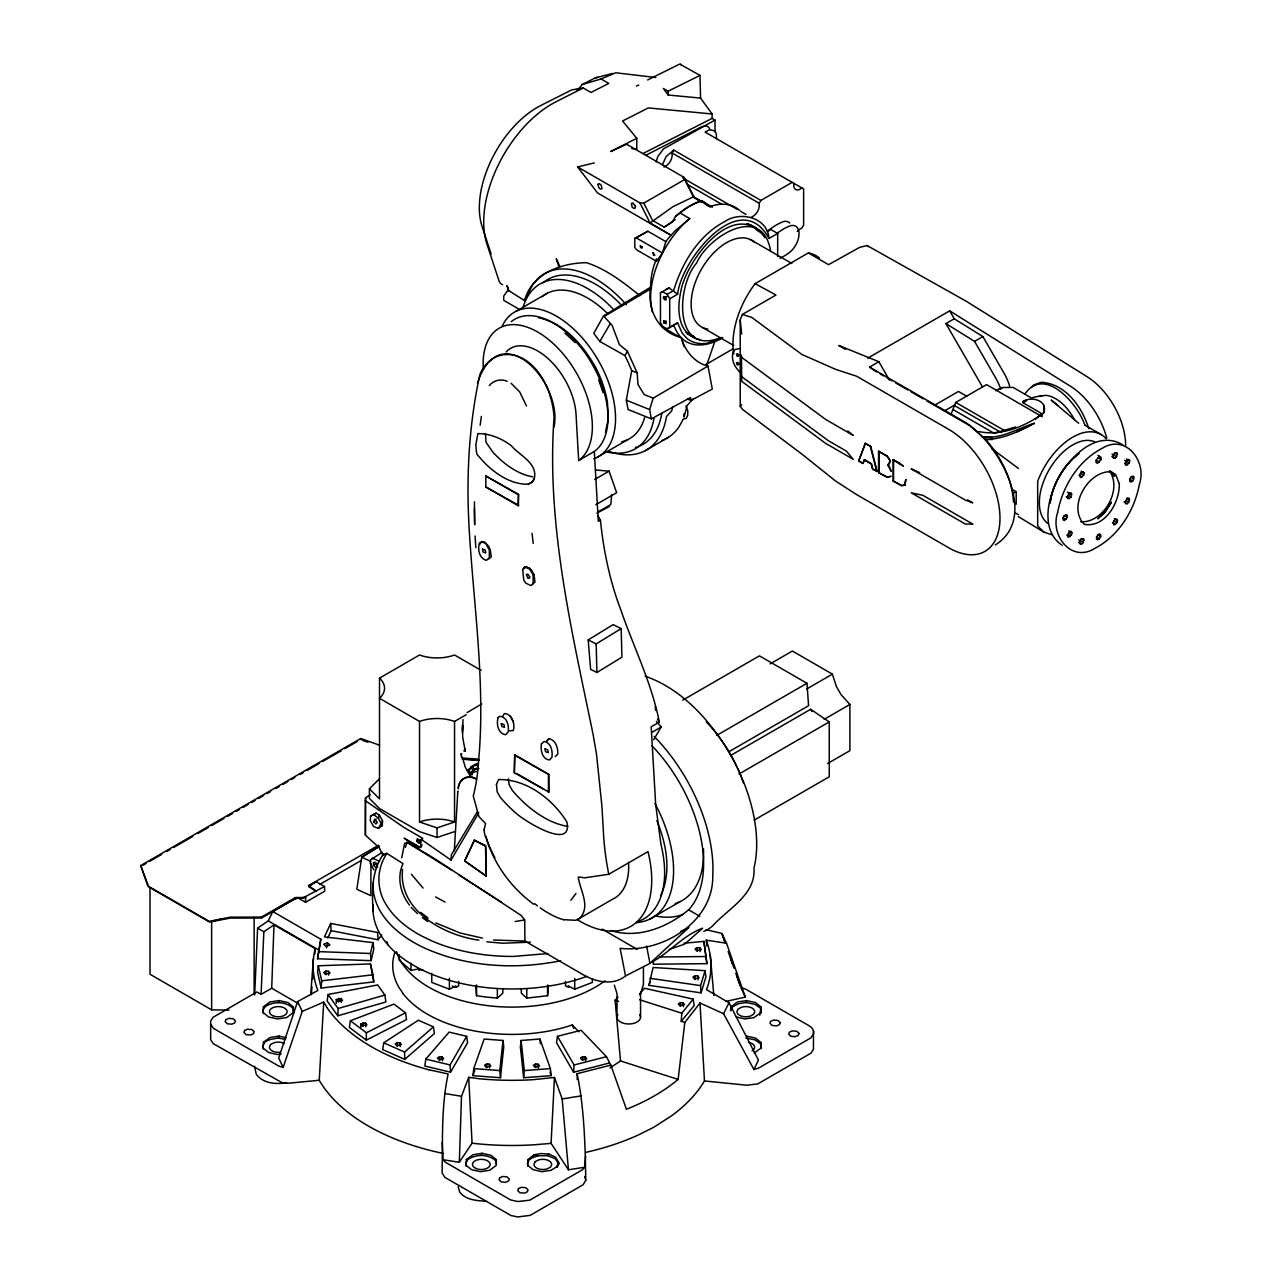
<?xml version="1.0" encoding="UTF-8"?>
<svg xmlns="http://www.w3.org/2000/svg" width="1281" height="1281" viewBox="0 0 1281 1281"><rect width="100%" height="100%" fill="white"/><g stroke="black" fill="none" stroke-linecap="round" stroke-linejoin="round"><path stroke-width="1.5" d="M254.134 994.68L254.134 917.5M373.011 911.175C371.938 891.4 371.522 870.183 383.884 853.482M422.618 969.573L418.791 970.165L418.727 968.9L410.977 970.422L410.977 963.344M475.763 985.473L476.548 995.705L486.876 997.146L497.364 998.107L502.809 993.175L502.809 988.628M662.181 326.959L679.699 337.095C657.457 331.058 647.161 308.785 650.652 287.152L603.479 315.927L593.776 333.364L599.844 341.483L624.968 355.606L628.427 362.811L631.725 370.657L626.313 400.2L628.058 409.488L651.356 418.871L690.475 397.542L691.019 400.457L712.3 389.024L708.009 366.078C694.43 362.763 685.031 350.786 681.316 337.768L684.054 346.671M1042.574 415.156A17.678 10.216 0 0 0 1038.747 411.841L1023.087 402.794L1023.087 401.561C1031.269 395.845 1048.098 400.425 1043.823 412.69C1026.337 426.077 1000.957 436.581 978.908 431.521M379.496 745.158L360.714 738.529L140.718 865.556L148.74 886.916L209.556 922.032L230.324 918.093L261.548 918.029L261.548 917.068L295.254 897.629L305.679 897.453L305.519 902.288L297.176 897.469L272.805 911.544L268.273 920.895L257.609 928.149L254.663 994.793M616.978 1017.178L617.01 993.656L614.32 985.169M370.273 794.54L365.565 797.935L365.405 835.148L379.08 847.558L382.971 855.436L386.798 853.338L403.035 863.634C396.63 877.165 400.457 893.53 409.424 904.994M428.783 1069.731L448.158 1073.974C441.144 1106.352 442.794 1139.85 442.089 1172.804L444.747 1177.303L511.023 1215.557L517.812 1216.95L530.206 1215.349L583.111 1184.765L585.769 1180.265C585.209 1144.67 584.248 1108.673 577.155 1073.686L610.829 1065.119L626.441 1109.266A201.661 116.427 0 0 0 678.145 1079.419L684.823 1022.414L700.002 1003.023L723.573 1013.719L753.917 1069.523L758.448 1068.162L810.729 1037.962L813.467 1033.831A16.509 9.527 0 0 0 808.839 1025.601L745.51 989.06L740.914 987.539L745.318 997.098L725.991 1001.406M370.978 863.346L370.785 895.643L356.823 889.286L361.722 857.245L379.192 846.437M548.364 985.521L547.563 995.705L526.747 998.107L526.811 989.012M366.318 1040.14L366.382 1032.806L350.386 1020.765L349.377 1027.394L366.318 1040.14L406.557 1019.58L405.533 1012.807L393.972 1004.112L350.386 1020.765M421.097 846.068L418.647 848.102L404.075 838.126L420.568 847.478L421.161 839.359L422.858 838.382L404.075 827.542L365.389 800.689L365.565 797.935M474.386 508.685L474.659 524.762L474.45 501.848M508.413 778.816L509.117 784.805L512.432 790.569A97.308 56.172 60 0 0 527.772 806.021C539.317 815.757 552.8 824.003 567.915 826.421M463.962 751.002L465.051 748.761L465.259 751.29L462.665 737.071L462.569 724.838L462.409 730.57M534.385 478.357C537.604 462.745 519.59 455.7 511.231 445.628C501.624 438.438 489.886 433.474 477.861 433.619L475.859 444.491L476.34 451.312L476.98 454.371L483.369 461.592A75.259 44.323 61.1 0 0 521.911 483.85C526.795 485.003 532.832 483.786 534.385 478.357L531.999 482.264L528.461 484.074M663.542 298.249L663.574 296.551L665.496 297.112L666.232 299.738L664.807 299.898L663.542 298.249L666.953 296.471M457.525 791.978L457.845 791.13L454.307 850.872M585.641 1156.006L584.712 1167.263L568.444 1169.761L562.167 1098.954L554.465 1077.465L533.424 1079.659A198.971 114.874 0 0 1 478.886 1078.714L468.702 1077.321L461.496 1096.28L459.319 1162.251L443.13 1159.769L442.233 1142.508M484.138 829.656L485.579 823.523L478.95 816.638L473.265 796.013A243.15 140.382 60 0 0 478.502 762.179C485.691 685.159 473.922 608.123 469.326 531.327C466.06 479.046 468.638 425.852 479.863 374.676C483.529 365.117 491.696 357.079 501.912 354.997C527.083 350.882 544.809 376.134 550.59 397.606A56.028 33.29 72.9 0 1 554.065 417.51C546.25 524.794 571.71 630.268 593.103 734.541L596.482 753.997L601.91 806.021L603.543 834.363A243.15 140.382 60 0 0 608.779 874.266L584.937 877.789L578.243 877.021C579.877 890.007 590.445 905.139 580.677 917.356A70.135 27.413 47.5 0 1 575.297 920.27L563.544 919.678M485.499 433.49L485.995 442.185L492.689 451.953A75.291 43.474 60 0 0 532.96 476.836M286.159 1037.69L279.098 1036.121L270.035 1037.514L263.39 1042.318L263.181 1048.194L268.674 1052.534L277.481 1054.519L281.131 1053.959M466.396 1159.513L466.172 1165.39L471.664 1169.729L480.471 1171.683L489.614 1170.306L496.179 1165.454L496.404 1159.641L490.911 1155.286L482.104 1153.316L473.041 1154.709L466.396 1159.513L467.757 1159.609C476.132 1153.893 488.381 1153.845 495.955 1160.954L496.484 1164.125M263.406 1006.802L263.181 1012.63L268.674 1016.986L277.481 1018.955L286.624 1017.578L293.189 1012.711L293.413 1006.914L287.921 1002.543L279.098 1000.589L269.955 1001.95L263.406 1006.802L264.783 1006.93C273.109 1001.118 285.407 1001.118 292.949 1008.211L293.749 1012.967M554.016 426.957C563.224 382.379 499.894 314.389 477.445 383.195M527.948 1159.529L527.724 1165.374L533.216 1169.729L542.023 1171.699L551.086 1170.29L556.53 1166.831L558.708 1162.459L555.65 1157.223L548.86 1154.037L540.63 1153.573L534.497 1154.693L527.948 1159.529L537.684 1155.83L547.804 1155.67L555.346 1158.857L558.756 1163.917L557.155 1167.471M730.794 1010.693L730.939 1006.802L737.504 1001.95L746.647 1000.605L755.454 1002.543L760.946 1006.898L759.809 1015.241M746.647 1036.121L755.454 1038.074L760.946 1042.446L760.722 1048.258L754.173 1053.11M777.679 256.536L777.679 233.462L769 238.458C767.575 217.61 740.786 210.821 725.062 221.373C698.529 235.368 682.068 262.781 673.566 290.755L667.097 294.278L662.533 291.636L660.452 292.805L660.452 322.684L662.533 326.271L667.097 328.897L677.617 322.86L682.084 332.932L687.16 338.632A68.854 39.743 -59.9 0 0 706.904 343.324L720.354 338.889M443.466 1153.476A203.375 117.42 0 0 1 319.225 1080.267L287.761 1083.294L281.724 1082.509L213.078 1043.535L210.66 1039.612L210.66 1021.229L213.078 1017.306L256.921 991.942L261.084 994.36L263.854 931.767L273.99 924.866L315.238 948.629A198.971 114.874 0 0 0 317.864 990.453L297.576 1001.582L278.698 1057.994L283.133 1067.377L278.794 1066.08L213.399 1028.339L210.66 1024.208M261.084 994.36L271.7 988.227L273.99 924.866M337.8 1015.817L338.12 1008.515L328.064 994.504L377.639 984.929L384.908 995.049L385.869 1001.966L337.8 1015.817L327.151 1000.973L328.064 994.504M421.161 839.359L451.056 860.079L451.28 854.923L477.461 811.578M568.444 1169.761L551.086 1143.373L554.465 1077.465M471.6 773.756L471.872 774.749L469.166 771.306L470.239 768.76L467.405 770.57L469.759 773.42L472.673 771.738A30.648 17.694 60 0 1 476.612 768.104M319.241 1080.267L323.709 1002.094L302.236 1011.398L283.133 1067.377M382.25 825.733L382.555 820.897L379.384 815.116L376.166 813.131L370.657 815.997L370.209 820.448L373.588 826.565L378.455 828.327L382.25 825.733L378.375 818.271L373.652 814.508L370.657 815.997M608.907 1063.118L573.616 1072.229L574.08 1064.975L557.459 1036.313L581.126 1030.26L606.489 1056.697L610.829 1065.119M904.834 485.131L905.811 479.526L904.834 485.131L901.536 485.739L893.145 480.999L893.145 459.767L903.361 466.012L893.145 459.767L900.543 463.69M684.823 1022.414L681.236 1021.357L681.78 1013.223L693.229 999.116L644.375 988.275L639.587 994.168M310.755 994.12L313.445 958.62M321.163 988.051L321.723 980.83L318.296 965.778L370.465 963.936L372.947 974.809L373.796 981.87L321.163 988.051L317.528 972.135L318.296 965.778M452.289 986.05L455.812 987.379L455.924 985.922L449.407 989.22L431.761 982.415L431.761 973.48M314.79 954.249L315.238 948.629M611.629 494.706L610.845 504.506L597.955 511.952M311.315 994.793L311.988 987.043M312.66 979.276L313.172 973.464M523.641 1077.753L524.313 1070.58L521.127 1040.46L539.942 1039.019L550.366 1068.594L551.23 1075.656L523.641 1077.753L520.358 1046.801L521.127 1040.46M653.55 960.622L653.198 964.209L706.92 963.664L703.893 941.407L684.022 943.216M951.046 414.147L955.738 402.426L986.578 384.62L1042.254 416.757M500.487 1077.753L499.798 1070.58L503.001 1040.46L484.17 1039.019L473.746 1068.594L472.897 1075.656L500.487 1077.753L503.753 1046.801L503.001 1040.46M1050.164 503.257C1052.502 483.978 1063.23 465.868 1078.49 453.938M330.706 923.425L331.155 930.695L378.103 939.758L377.639 932.488L330.706 923.425L324.445 936.907L372.947 942.608L373.796 949.013L371.154 960.654L317.528 958.764L320.826 939.261L272.805 911.544M402.586 869.431C397.879 910.391 443.658 935.274 478.918 940.174M648.955 985.345L653.118 967.507L705.11 970.662L705.895 977.019L701.075 992.839L648.955 985.345L649.963 982.031M488.942 558.9L491.247 556.835L490.271 549.709L488.557 546.266L485.323 542.648L482.12 541.799L479.494 542.776C477.461 549.069 479.03 558.308 486.3 560.357L489.358 557.763L489.374 550.173L485.323 542.648L481.864 541.543L479.879 544.265M401.722 857.838L404.556 843.571L407.038 842.322L451.617 870.071M462.137 757.135L462.281 759.057L463.434 759.329L479.318 760.338M480.167 425.228L481.368 416.389M425.788 1059.131L424.828 1066.048L450.528 1072.197L467.565 1042.782L466.652 1036.313L449.119 1032.118L425.788 1059.131L450.063 1064.927L450.528 1072.197M458.39 788.856C457.974 779.344 468.814 773.756 476.532 779.008M557.459 1036.313L556.546 1042.782L573.616 1072.229M603.479 315.927L612.142 325.358L619.428 344.653L627.402 351.218L637.153 372.835L637.986 384.508L644.247 394.644L653.198 398.135L708.009 366.078M383.724 1042.814L382.699 1049.587L404.764 1059.371L434.419 1033.511L433.41 1026.882L418.359 1020.22L383.724 1042.814L404.556 1052.053L404.764 1059.371M317.528 958.764L320.826 939.261M360.521 739.617L360.714 738.529M672.525 407.198L671.804 410.721L666.44 416.629A101.823 58.798 60 0 1 609.644 451.601M1071.476 534.834L1071.925 532.592L1071.044 531.343L1069.347 531.807L1067.361 535.922L1068.242 537.171L1071.476 534.834L1068.418 533.056M1083.678 475.187L1084.126 472.961L1083.246 471.696L1081.548 472.161L1080.027 474.05L1080.443 477.541L1083.678 475.187L1080.62 473.41M1117.016 522.616L1117.48 520.39L1116.6 519.141L1114.902 519.59L1113.365 521.495L1113.797 524.97L1117.016 522.616L1113.958 520.855M1129.234 462.969L1129.682 460.744L1128.801 459.495L1127.104 459.959L1125.118 464.074L1125.999 465.323L1129.234 462.969L1124.638 460.327M326.431 947.876L327.472 942.848L329.922 944.978L326.127 946.403L323.677 944.273L327.472 942.848M371.154 960.654L370.465 953.48L372.947 942.608M463.033 719.586L462.425 732.556M416.677 841.281L417.334 838.639L419.832 840.72L419.271 843.426L416.677 841.281L421.481 839.92M665.864 241.613L647.882 231.237L634.784 238.49L634.8 247.473L636.417 249.731L656.513 261.324L662.389 252.965L665.864 241.613L668.282 238.394L675.199 230.74L689.706 218.571L680.115 213.014L675.439 216.553L672.509 221.901L664.182 227.137L652.541 220.412L643.815 203.119L639.94 202.91L577.651 166.946L594.24 162.911M502.905 716.111L504.298 713.597C512.064 713.533 515.442 724.357 513.233 730.57L509.646 730.811M667.097 328.897L669.723 327.424L669.723 298.777L677.617 294.214C681.124 259.755 740.386 185.809 769 238.458M605.385 432.386L608.155 420.008L607.498 402.698A77.052 44.515 60 0 0 595.441 367.007C582.871 345.117 564.457 323.068 538.516 317.752M701.075 992.839L700.547 985.601L705.11 970.662M651.356 418.871L649.627 409.584L653.198 398.135M640.132 994.953L643.43 984.513L643.414 967.155M378.375 818.271L379.384 815.116M715.054 340.698L706.792 364.861M656.096 161.854L657.842 156.474L663.478 148.9L715.006 120.078L715.006 131.911M405.388 847.285L407.038 842.322L432.85 857.533L521.143 915.419L524.714 919.918L524.922 941.071L582.15 974.12A79.326 45.796 60 0 0 625.528 975.946L649.979 963.376L688.89 927.428A164.817 95.162 60 0 1 680.739 931.415M373.748 821.938L374.692 819.151L377.351 822.418L375.99 823.875L373.748 821.938L376.166 819.039M662.597 164.448L666.12 156.57L673.806 150.117L760.914 200.412L792.17 182.366M864.131 459.927L871.208 464.026L872.569 469.038L877.149 471.296L872.569 469.038L871.624 463.786L864.547 459.687L862.93 463.45L858.622 461.08L865.396 443.274L870.776 446.38L876.652 469.374M495.955 1160.954L496.404 1159.641M889.302 463.738L890.263 460.92L887.269 455.94L878.542 451.344L878.542 472.577L886.948 477.301L890.823 476.34L886.948 477.301M761.298 1012.967L760.946 1006.898M292.949 1008.211L293.413 1006.914M761.298 1048.498L760.946 1042.446M472.897 1075.656L474.787 1070.292M656.416 258.874L653.951 265.695A56.588 32.666 -60 0 0 650.684 287.889L650.652 287.152M858.622 461.08L865.396 443.274M278.345 1002.527L279.098 1000.589M481.336 1155.254L482.104 1153.316M1071.044 497.06L1071.476 493.089L1069.939 492.945L1067.361 496.724L1067.826 498.437L1069.347 498.565L1071.044 497.06L1067.986 495.299M1083.246 542.616L1083.678 538.644L1080.443 540.006L1079.563 542.279L1080.027 543.977L1081.548 544.121L1083.246 542.616L1078.666 539.958M1116.6 456.66L1117.016 452.689L1113.797 454.066L1112.917 456.34L1113.365 458.038L1114.902 458.166L1116.6 456.66L1112.02 454.018M1128.801 502.216L1129.234 498.245L1127.696 498.117L1125.118 501.88L1125.583 503.593L1127.104 503.721L1128.801 502.216L1125.743 500.455M742.372 314.437L751.675 317.352L801.89 354.469L835.756 369.408L856.685 376.246L948.709 429.375A72.505 41.857 60 0 1 999.981 518.181A72.505 41.857 60 0 1 948.709 547.772L856.685 494.642L835.756 481.16L801.89 454.098L742.372 409.296L740.21 406.269L740.21 319.962L742.372 314.437L775.966 295.03L755.101 283.661A68.934 39.807 -60 0 0 733.869 353.78M730.362 1010.421L732.332 1006.93L738.32 1003.776L745.894 1002.527L746.647 1000.605M263.39 1042.318L270.787 1039.323L278.345 1038.058L279.098 1036.121M660.628 895.659C671.933 871.945 666.376 843.939 656.833 820.593M864.547 459.687L862.93 463.45L859.039 460.84M327.808 937.916L331.155 930.695M518.789 309.041L503.721 300.346L503.721 296.103L507.949 290.098L524.553 300.619C531.647 273.477 561.19 262.973 586.49 262.685C606.65 269.25 623.591 282.589 639.94 295.655M474.643 840L464.683 860.896L486.364 876.204L485.723 845.716L474.29 840.208L464.683 860.896L486.364 876.204M745.318 997.098L726.535 943.232L706.263 940.158C712.124 955.962 712.78 973.832 706.488 989.621L729.001 1002.783L723.573 1013.719M478.774 812.778L451.056 860.079M753.917 1069.523L758.416 1060.092L729.001 1002.783M382.555 820.897L378.455 828.327M524.553 300.619L533.008 284.158L539.141 277.529A101.823 58.798 60 0 1 626.409 304.718M263.47 1044.768L264.767 1042.414M467.757 1159.609L465.82 1163.148L466.348 1166.318M624.968 355.606L627.402 351.218M682.997 419.704L678.978 426.925A101.823 58.798 60 0 1 661.765 440.568M264.783 1006.93L262.829 1010.421L263.358 1013.591M887.781 465.227L888.806 465.147L891.32 471.408L887.781 465.227L890.263 460.92L886.996 456.26L878.542 451.344M664.006 167.074L666.68 165.537A9.063 5.236 -60 0 0 672.125 156.09L672.125 152.999L673.806 150.117M751.114 217.37L753.804 215.832A9.063 5.236 -60 0 0 759.249 206.401L759.249 203.295L760.914 200.412M1063.054 517.796L1064.303 515.651L1066.064 514.626L1067.297 515.346L1067.297 517.38L1064.303 520.55L1063.054 519.83L1063.054 517.796L1066.064 519.542M1099.562 456.34L1096.024 460.087L1096.024 462.473L1097.481 463.322L1101.02 459.591L1101.02 457.189L1097.897 455.395M1097.641 534.898L1096.392 539.093L1097.641 539.797L1099.402 538.789L1100.651 536.627L1100.651 534.593L1099.402 533.873L1097.641 534.898L1100.651 536.627M1132.756 481.032L1133.989 476.836L1132.756 476.116L1130.995 477.14L1129.746 479.302L1129.746 481.336L1130.995 482.056L1132.756 481.032L1129.698 479.27M450.063 1064.927L466.652 1036.313M599.844 341.483L610.06 323.965M653.646 739.761L661.22 726.984L656.352 721.315M420.568 847.478L422.106 844.948M576.002 893.433L570.83 900.335M523.625 568.972L525.018 566.778L528.781 567.787L531.535 570.413L533.953 574.496L534.994 582.054L532.64 584.168M625.528 975.946L620.116 948.324C661.941 953.128 713.357 922.096 712.748 876.172A129.669 74.858 60 0 0 654.175 736.431M547.804 1155.67L548.86 1154.037M459.319 1162.251L472.065 1143.196L468.702 1077.321M1024.832 394.052C1044.832 365.341 1078.154 404.444 1084.991 425.388M378.103 939.758L381.706 934.954M467.405 770.57L472.337 766.166L474.258 769.481L469.759 773.42M524.201 567.403L522.664 569.405L523.753 580.149L525.738 583.127L530.91 585.545L532.688 584.136L533.184 581.734L533.12 574.753L528.781 567.787L524.201 567.403L527.372 567.467L531.535 570.413M681.236 1021.357L694.158 1005.601L693.229 999.116M485.483 845.988L474.29 840.208L485.483 845.988L486.14 876.3M584.712 1167.263L582.519 1169.729L529.806 1200.153L517.812 1201.546L510.655 1199.961L445.212 1162.155L443.13 1159.769M382.154 852.329L370.385 859.967L370.193 863.298L373.972 869.975M692.989 399.064L687.16 405.469L684.054 417.046L683.91 413.763M489.358 385.613C493.441 380.249 501.111 378.568 507.196 381.306M671.068 235.128L650.091 223.006L672.973 206.673L693.405 196.826L701.716 201.629M454.547 831.641L437.029 837.486L419.528 831.641L379.512 808.535L369.408 798.431L369.408 788.808L379.512 778.704M1031.253 387.454L1033.767 384.941L1041.165 382.266C1065.6 383.531 1082.221 407.198 1088.834 428.767M740.21 406.269L741.731 404.78M741.427 376.47L828.391 440.744L846.405 451.136L853.242 459.319L825.749 443.434L741.731 381.354L741.427 355.237M768.056 231.461L770.489 229.299L777.679 233.462M404.556 1052.053L433.41 1026.882M467.101 712.62L481.72 703.958M652.061 745.862A116.427 67.22 60 0 1 688.602 909.814C667.465 927.332 638.306 939.069 610.973 930.598M760.722 1012.727L754.077 1017.562L745.014 1018.955L736.207 1016.986M378.471 845.268L308.481 885.667L308.977 886.708L316.199 881.712L324.493 886.516L324.717 891.208L305.519 902.288M664.182 227.137L675.183 219.74M609.884 1067.986L620.516 1060.972L678.145 1079.419M478.87 768.52L473.842 769.721L472.337 766.166M373.524 865.219L373.476 862.641L374.901 862.209L377.607 866.725L375.781 867.509L373.524 865.219L376.838 863.17M588.187 639.924L613.135 624.616L621.173 628.619L621.909 657.201L596.914 672.493L590.637 669.371L588.187 639.924L596.177 643.911L621.173 628.619M643.815 203.119L684.662 179.532L684.118 177.402L626.681 144.241L610.749 151.51L636.769 138.316L622.582 120.99L648.362 107.924L712.092 113.977L712.092 118.396L715.006 120.078M663.782 322.844L663.526 320.618L665.496 321.195L666.232 323.741L663.782 322.844L666.44 321.227M325.902 971.11L323.677 972.439L325.15 974.265L329.938 973.192L328.448 971.302L325.902 971.11L325.966 974.761M695.183 975.754L692.957 977.083L694.43 978.924L699.202 977.787L697.745 975.962L695.183 975.754L695.247 979.405M680.515 1002.623L678.29 1003.952L679.763 1005.777L684.534 1004.656L683.061 1002.815L680.515 1002.623L680.579 1006.274M604.36 316.375L650.652 288.962M1035.288 419.207L1043.823 412.69L1043.903 405.292M324.493 886.516L303.629 897.565L295.287 898.573L261.548 918.029M518.277 505.723L518.741 494.466L485.835 475.988L485.835 486.988L518.277 505.723L518.277 494.722L485.835 475.988M634.784 238.49L647.882 231.237M578.243 919.118L612.782 899.102A68.501 39.551 60 0 0 628.523 862.353M516.131 311.251L547.387 293.205M801.97 188.019L799.296 189.556A9.063 5.236 -60 0 1 793.836 186.418L793.836 183.327M660.452 292.805L669.018 287.905L677.617 294.214M767.255 231.172L770.489 229.299M669.723 327.424L677.617 322.86M755.101 283.661L808.391 252.901L828.551 264.687L859.535 247.409L867.061 245.536L966.274 301.275L1087.121 376.726A56.748 32.762 60 0 1 1125.615 445.26M485.835 486.988L518.805 505.419M705.959 364.493L733.276 348.72M483.321 368.528A77.228 44.579 60 0 1 555.137 345.374A77.228 44.579 60 0 1 578.676 460.503L594.304 451.488A77.228 44.579 60 0 0 588.828 358.584A77.228 44.579 60 0 0 511.231 321.707M596.786 457.541L628.042 439.495M594.656 479.494L609.083 471.168L616.641 492.689L595.809 504.714M645.208 450.704L668.33 437.349M867.653 358.216L949.685 310.851L1070.532 386.302A56.764 32.762 60 0 1 1106.736 438.054M597.987 515.779L600.421 520.134L598.323 521.351L594.304 451.488M876.7 371.954L869.527 367.087L878.846 361.706L889.382 379.961M982.415 386.798L945.922 323.597L954.265 318.777L982.879 336.567L1004.096 373.315A36.268 20.944 60 0 1 1009.668 386.125M466.204 714.686L454.547 721.427A32.906 19.007 0 0 0 419.528 721.427L379.512 698.321A32.906 19.007 0 0 0 379.512 678.113L419.528 655.007A32.906 19.007 0 0 0 454.547 655.007L481.224 670.411M945.922 323.597L974.553 341.37L982.879 336.567M934.393 405.356L958.46 391.458L966.659 396.197M142.639 865.412L146.098 863.41M149.557 861.408L161.662 854.427M166.85 851.433L170.309 849.431M173.768 847.43L192.791 836.461M197.979 833.467L208.355 827.462M211.813 825.476L223.919 818.479M227.377 816.493L232.566 813.499M236.024 811.497L239.483 809.496M242.942 807.494L248.13 804.5M251.588 802.514L255.047 800.513M258.506 798.511L263.694 795.517M267.153 793.531L270.611 791.53M275.799 788.536L279.258 786.534M282.717 784.532L287.905 781.538M291.347 779.553L294.806 777.551M299.994 774.557L303.453 772.555M306.912 770.57L319.017 763.572M322.476 761.571L341.499 750.602M344.957 748.6L357.063 741.603M864.979 443.514L870.776 446.38M944.241 411.041L954.553 405.084M878.542 472.577L887.381 477.14M1023.087 402.794L1026.225 400.985M893.145 480.999L901.984 485.563L905.491 484.698M319.818 884.402L361.034 860.608M514.338 772.763L514.738 754.797L514.338 772.763L548.973 792.154L548.844 774.493L514.738 754.797M1013.127 493.505L1016.201 491.712L1016.201 504.25M514.338 755.021L548.844 774.493M682.661 700.179L759.441 655.856L806.966 683.285L808.583 705.719L728.569 751.931M600.437 520.134A459.559 282.877 -63.5 0 0 620.5 609.019C633.358 646.681 651.725 682.837 659.315 722.148L651.196 726.823L655.648 804.276L660.9 844.179A101.103 58.382 60 0 1 637.922 921.599M770.057 663.91L792.379 651.036L832.394 674.142L836.365 686.456L841.169 694.75L849.895 704.454L849.895 750.666L827.574 763.54M651.597 732.54L661.22 726.984M716.72 735.39L806.966 683.285M806.646 689.002L832.394 674.142M730.618 755.486L810.649 709.29L829.255 721.908L829.255 776.782L754.173 820.128M824.147 719.33L849.895 704.454M739.025 774.012L829.255 721.908M608.779 874.266L647.978 851.625A101.103 58.382 60 0 1 576.994 919.454M650.188 918.925L680.195 901.6M397.414 1042.622L395.172 1043.903L396.662 1045.776L401.433 1044.656L399.96 1042.814L397.414 1042.622L397.494 1046.273M336.295 999.596L341.082 998.507L342.555 1000.349L337.768 1001.47L336.295 999.596L336.359 1003.247M360.682 1023.967L365.533 1022.911L366.942 1024.8L362.091 1025.857L360.682 1023.967L360.762 1027.634M439.655 1056.697L437.413 1057.978L438.903 1059.867L443.674 1058.73L442.201 1056.889L439.655 1056.697L439.751 1060.348M486.764 1063.983L484.538 1065.264L486.011 1067.153L490.799 1066.016L489.326 1064.191L486.764 1063.983L486.86 1067.633M697.312 947.62L695.071 948.901L696.56 950.79L701.331 949.653L699.858 947.812L697.312 947.62L697.408 951.271M535.554 1063.983L533.312 1065.264L534.801 1067.153L539.573 1066.016L538.1 1064.191L535.554 1063.983L535.65 1067.633M582.663 1056.697L580.437 1057.962L581.846 1059.851L586.698 1058.795L585.289 1056.905L582.663 1056.697L582.759 1060.348M666.328 289.41L669.018 287.905M373.652 814.508L376.166 813.131M992.231 437.526L981.903 436.629C1000.253 440.007 1017.274 428.43 1034.375 423.306C1019.5 431.217 1003.295 439.079 986.226 439.495M1034.375 423.306L1016.425 432.081M596.834 513.153L609.452 506.475M722.756 337.608C711.403 344.589 695.519 348.752 683.878 340.106A74.762 43.586 -57.8 0 1 675.968 330.114L673.55 325.294M379.496 846.309L361.722 857.245L370.978 861.44M700.579 98.093L668.122 95.018L663.366 88.501L668.122 91.207L700.002 75.387L700.579 98.093L712.092 113.977M316.199 881.712L308.481 885.667L315.622 890.535M645.768 155.289L701.908 126.691L705.511 125.89A12.97 7.494 -60 0 1 709.69 129.061M366.382 1032.806L405.533 1012.807M642.902 153.576L712.092 118.396M576.802 89.814A10.28 5.925 -60 0 0 582.15 84.53L601.029 78.974L608.795 83.457L591.005 92.456L583.239 87.973L555.97 101.807A96.315 55.611 -60 0 0 486.924 244.031L498.998 280.827A14.731 8.503 -60 0 0 502.552 284.654M601.029 78.974L615.713 72.777L655.792 77.501M582.15 84.53L595.217 77.933L612.51 73.465M455.812 987.379L458.646 985.986L458.614 981.374M737.312 356.054L738.657 355.83L737.808 353.764L736.479 354.004L737.312 356.054L740.274 354.661M737.312 364.717L738.657 364.493L737.808 362.427L736.479 362.667L737.312 364.717L740.274 363.324M995.369 544.905C1039.948 517.156 998.748 442.922 965.105 422.218L869.527 367.087M549.021 738.625L546.667 741.107L549.021 738.625C555.794 740.098 558.228 748.072 557.715 754.205L555.233 756.495M995.705 390.721L1002.815 387.47L1013.143 387.438L1032.134 398.407M1023.087 401.561L1026.834 399.848M998.395 389.488L1002.815 387.47M471.936 766.422L476.724 765.109L478.229 766.711M636.401 86.051L638.739 85.042M721.203 337.479C673.326 357.031 676.16 286.336 696.544 263.101C708.569 235.88 762.996 202.814 770.634 251.444M651.917 962.063C669.707 952.472 682.933 935.482 702.629 928.229L684.582 944.177L669.29 949.397M565.481 981.422L565.481 985.986L568.828 987.331L568.091 985.874L574.721 989.22L592.366 982.415L592.366 978.844M419.528 721.427L419.528 822.018L437.029 827.846L454.547 822.018L454.547 721.427M533.12 574.753L533.953 574.496M1015.465 427.005L994.424 433.218M683.029 419.271L686.136 418.343L687.753 415.22L687.753 410.625L685.895 406.061M338.12 1008.515L384.908 995.049M1039.836 396.245L1045.472 395.365A34.523 19.936 60 0 1 1074.791 420.52M574.08 1064.975L606.489 1056.697M221.197 919.085L211.637 921.487L211.637 1009.844L229.027 1010.068M595.217 77.933L597.731 77.372M560.646 960.766C516.723 969.621 469.647 967.299 428.126 949.605C401.145 938.06 371.938 915.323 373.011 883.009M647.674 79.95L679.747 64.05L700.002 75.387M1032.774 397.51L1042.206 395.573M140.718 865.556L147.795 885.892L209.219 921.359L230.116 917.164L261.548 917.068M583.239 87.973L571.662 89.91L540.742 105.522A81.872 47.269 -60 0 0 482.072 226.417L491.135 254.022M581.254 1095.879L562.167 1098.954M515.17 921.519L524.714 919.918M739.009 348.752L735.262 349.361L733.116 352.003C730.714 359.753 735.054 368.336 741.155 373.107M547.868 953.56L513.441 956.427A133.224 76.908 0 0 1 431.649 940.846L421.769 936.075A133.224 76.908 0 0 1 385.501 903.521C380.009 894.714 377.943 883.554 379.288 873.242A133.224 76.908 0 0 1 386.798 853.338M467.101 777.215L472.289 777.455M321.723 980.83L372.947 974.809M305.679 897.453L295.287 898.573L295.254 897.629M530.51 942.143L502.889 943.248L486.844 941.823M286.64 1082.781C276.055 1084.415 263.229 1083.614 256.296 1074.327L254.519 1066.208M551.086 1143.373L534.001 1144.798A204.287 117.948 0 0 1 472.065 1143.196M524.313 1070.58L550.366 1068.594M659.715 956.987L706.183 956.523M926.691 400.825L969.797 425.708L985.553 439.351L992.359 439.511M524.922 941.071L493.537 939.998M318.296 951.623L370.465 953.48M478.037 759.025L462.873 758.064L461.432 756.783L460.936 753.612L461.8 754.333M463.898 759.057L479.286 760.145M473.746 1068.594L499.798 1070.58M486.011 1201.194C476.804 1200.649 465.692 1200.137 459.671 1192.019L458.15 1186.654M595.617 469.951L609.083 471.168M730.939 1006.802L732.332 1006.93M1080.556 521.735C1103.229 523.497 1122.877 489.678 1109.522 471.104M585.657 1152.388A203.375 117.42 0 0 0 638.53 1134.886L653.694 1127.312L671.308 1115.959A203.375 117.42 0 0 0 704.47 1080.972L746.775 1085.215L757.776 1083.918L811.081 1053.11L813.467 1049.235L813.467 1030.853M372.034 858.126L379.608 861.312M649.819 978.3L700.547 985.601M1052.358 534.946L1043.871 532.111L1018.235 516.547M631.725 148.532L636.769 149.349L636.769 138.316M444.571 1093.494L461.496 1096.28M745.894 1002.527L754.973 1004.288L760.498 1008.211M745.894 1038.058L754.973 1039.836L760.498 1043.759M278.345 1038.058L285.615 1039.483M482.361 938.092L460.167 933L435.812 922.944M706.071 929.654L721.892 933.433L726.535 943.232M747.496 223.663L755.47 227.249L759.601 231.573M695.119 337.431L687.144 333.845M700.147 339.673C690.523 338.232 683.077 330.466 680.675 321.259A63.361 36.589 -60 0 1 680.675 292.276C685.431 261.004 734.718 195.849 764.901 237.674M639.667 999.756L681.78 1013.223M620.516 1060.972L615.12 1000.189L618.595 1001.31M746.759 223.871L751.339 225.36L758.752 231.621M694.318 336.743L685.911 332.083M362.395 740.274L367.983 742.259M537.684 1155.83L534.497 1154.693L529.341 1159.657L527.372 1163.148L527.916 1166.318M645.176 676.144C682.453 689.322 710.266 720.595 729.93 753.836A129.909 75.003 60 0 1 753.933 868.262C756.078 894.811 727.752 908.87 712.604 925.907A79.87 46.116 60 0 1 703.765 931.367M687.673 399.128L691.019 400.457M631.725 370.657L637.153 372.835M626.313 400.2L649.627 409.584M878.846 361.706L838.783 345.486L845.572 349.409M919.662 472.641L911.207 468.862L965.282 500.07L972.695 502.825L967.555 499.846M485.243 543.32L481.864 541.543M1106.127 438.743C1099.13 430.128 1086.368 430.4 1077.145 434.932A56.604 32.682 -60 0 0 1067.537 440.568C1053.815 450.768 1043.775 465.403 1037.674 481.256L1037.674 525.995L1043.871 532.111M435.54 896.94L445.067 902.048M1015.433 513.024L1018.491 514.69M692.845 196.922L701.412 201.838M704.854 203.791L709.994 206.737M1062.157 545.274C1020.605 517.828 1079.162 417.91 1122.748 444.875M672.125 152.999L759.249 203.295M682.789 177.931L737.456 209.492M740.866 211.461L745.99 214.423M687.961 184.752L722.116 204.48M680.115 213.014A70.439 40.672 -60 0 1 701.604 200.605L712.284 207.234M1085.391 425.42L1101.436 434.691M750.426 239.563L791.818 263.47M1126.623 458.982L1129.682 460.744M1114.422 452.625L1117.48 454.403M1124.638 463.114L1127.696 464.875M1111.844 456.404L1114.902 458.166M1097.897 457.781L1101.02 459.591M1130.931 477.108L1133.989 478.87M1096.44 460.311L1099.562 462.121M1081.084 471.184L1084.126 472.961M670.844 235.288L597.554 192.983L577.651 166.946M1126.623 498.181L1129.682 499.942M955.738 402.426L1004.688 430.688M1079.098 475.315L1082.157 477.076M1124.045 501.96L1127.104 503.721M953.993 405.276L1001.294 432.578M953.528 409.856L994.408 433.458M880.143 373.94L883.586 375.925M887.044 377.927L892.217 380.905M895.659 382.907L907.733 389.872M911.175 391.858L923.249 398.839M636.337 237.93L662.389 252.965M1114.422 518.629L1117.48 520.39M1067.345 492.144L1071.925 494.786M1112.436 522.76L1115.495 524.521M1066.288 496.804L1069.347 498.565M1064.255 515.619L1067.297 517.38M1096.344 537.027L1099.402 538.789M1011.478 488.99L1016.201 491.712M1068.866 530.83L1071.925 532.592M1081.084 538.58L1084.126 540.342M1066.897 534.962L1069.939 536.723M1078.49 542.359L1081.548 544.121M702.693 327.6L733.725 345.518M516.563 773.452L543.849 789.208M688.602 909.814L699.778 916.267M602.102 929.109L637.281 949.413M268.273 920.895L318.985 950.182M257.609 928.149L263.854 931.767M271.7 988.227L298.329 1003.583M211.637 1009.844L150.005 974.265L150.005 887.861M684.662 179.532L693.405 196.826L703.91 203.119M707.112 205.008L710.331 206.881M1018.491 468.51L991.606 448.462M501.287 902.08L459.335 875.275M701.604 200.605L705.03 203.135M308.977 886.708L315.879 891.448M422.41 917.708L427.742 921.551M533.649 904.226C510.879 887.525 493.329 863.41 485.819 836.077M428.078 918.077L420.696 912.392L425.836 918.413M511.119 383.291L519.718 391.922L526.491 405.981M410.977 970.422L399.192 960.222L399.192 954.857M847.782 431.008L853.242 435.396L825.749 419.511L741.731 357.431L740.93 355.221L740.93 376.934M565.001 333.172L575.201 342.619M1078.666 423.242L1051.189 400.072L1058.042 405.549M411.169 907.364L417.51 913.641M369.408 788.808L379.512 798.912L379.512 678.113M423.05 888.037L411.393 874.283M403.067 993.672A119.629 69.094 0 0 0 423.274 1011.67A119.341 68.902 0 0 0 572.255 1024.944L578.868 1031.829M867.061 245.536L868.118 246.721M526.747 998.107L521.319 993.175L521.319 988.628M985.553 439.351C1000.829 456.676 1012.166 478.662 1013.495 502.024M507.949 290.098L508.749 291.139L506.86 285.647L508.525 288.241M403.179 993.64L399.08 987.651A119.341 68.902 0 0 1 394.724 952.84M680.675 64.226L681.236 65.075M510.334 716.319L513.409 721.924M323.709 1002.094L326.975 1007.474M657.473 719.073L659.315 722.148M462.809 758.8L465.339 767.383L470.111 775.549M667.097 294.278L669.723 298.777M974.553 341.37L995.769 378.119A36.268 20.944 60 0 1 1000.813 389.312M949.685 310.851L954.265 318.777M810.649 709.29L811.994 711.596M471.456 766.662L473.378 769.993M471.056 766.935L472.961 770.233M494.866 857.774L488.461 844.884M559.973 266.72L556.29 258.826L559.06 267.249M684.118 177.402L694.27 197.498M639.94 202.91L650.091 223.006M297.576 1001.582L302.236 1011.398M572.255 1024.944L573.776 1028.435M386.702 941.567L387.951 944.545M737.183 977.115L740.29 985.794M735.774 973.128L740.274 985.73M549.965 1072.085L551.23 1075.656M725.078 942.592L721.892 933.433L725.014 942.464M730.827 959.085L734.029 968.228M728.152 951.479L732.54 964.113M598.707 379.945L603.095 392.707M584.648 1176.518L585.769 1180.265M471.536 773.644L471.872 774.749M870.359 446.621L876.732 471.536M373.796 981.87L370.465 963.936M646.553 945.938L649.979 963.376M262.829 1045.953L263.358 1049.123M652.205 311.779L651.132 304.974A70.439 40.672 -60 0 1 689.706 218.571M706.92 963.664L703.893 941.407M532.063 533.392L533.232 543.464M740.21 319.962L741.731 334.021M706.263 940.158L706.824 946.002M539.942 1039.019L540.374 1043.711M710.218 954.505L713.837 995.577M699.858 947.812L700.163 951.671M697.745 975.962L698.033 979.805M683.061 1002.815L683.365 1006.674M538.1 1064.191L538.404 1068.05M489.326 1064.191L489.63 1068.034M442.201 1056.889L442.505 1060.748M399.96 1042.814L400.264 1046.673M341.082 998.507L341.387 1002.366M328.448 971.302L328.753 975.161M655.28 706.536L655.536 710.234M585.289 1056.905L585.577 1060.764M365.533 1022.911L365.822 1026.77M475.091 535.97L475.811 547.595M700.002 1003.023L704.47 1080.972M578.676 460.503L576.034 414.339A54.234 31.304 60 0 0 547.932 358.456A54.234 31.304 60 0 0 506.235 351.891M716.527 138.684L716.271 133.656L714.766 130.822L709.514 129.749L705.062 132.071L803.635 188.98L803.635 225.072L801.97 227.97L799.296 229.507A9.063 5.236 -60 0 0 797.246 231.445M596.177 643.911L596.914 672.493M558.708 1162.459L558.756 1163.917M362.907 1022.702L363.003 1026.353M338.52 998.315L338.616 1001.966M577.155 1073.686L577.219 1079.563M640.532 992.471L640.564 1017.178M365.389 800.689L365.405 835.148M893.562 459.527L893.562 480.759M878.958 451.104L878.958 472.337M668.122 91.207L668.122 95.018M574.721 978.492L574.721 989.22M548.46 774.717L548.46 792.459M547.563 984.977L547.563 995.705M497.364 989.156L497.364 998.107M476.548 984.977L476.548 995.705M449.407 978.492L449.407 989.22M437.029 827.846L437.029 837.486M458.198 788.215A28.086 15.916 60 0 1 467.149 777.343M469.743 775.469A28.55 16.477 60 0 1 477.108 771.45M472.321 777.551A28.118 15.788 58.7 0 1 476.052 778.912M472.689 766.118A34.683 19.487 58.7 0 1 478.197 763.3M1047.73 523.353A47.141 27.221 -60 0 1 1049.107 469.807A47.141 27.221 -60 0 1 1094.791 441.849M1050.196 502.264A47.141 27.221 -60 0 1 1079.082 453.538M808.359 252.933A68.934 39.807 -60 0 1 819.408 257.977M707.897 329.137A50.103 28.935 -60 0 1 700.371 271.14A50.103 28.935 -60 0 1 754.829 242.605M485.387 836.781A73.577 32.794 42.4 0 1 483.93 829.528M563.56 919.71A65.955 25.668 47.4 0 1 540.214 907.861M537.428 905.827A65.955 25.668 47.4 0 1 534.609 903.665M488.75 845.028A74.122 26.949 49.8 0 1 485.931 837.085M706.247 721.844A98.205 56.7 60 0 1 743.428 783.155M419.528 822.018A32.906 19.007 0 0 1 454.547 822.018M682.821 914.522A116.427 67.22 60 0 1 654.575 915.755M586.602 976.458A139.117 80.319 0 0 1 441.881 977.995A139.117 80.319 0 0 1 373.139 904.45M703.477 848.598A103.457 59.727 60 0 1 675.183 903.601M639.667 1014.584A11.785 6.805 0 0 1 628.763 1023.983A11.785 6.805 0 0 1 617.874 1014.584M654.975 803.475A103.457 59.727 60 0 1 636.049 922.608M605.064 980.766A117.596 67.893 0 0 1 484.442 1005.217A117.596 67.893 0 0 1 396.453 951.671M661.781 413.331A95.194 54.971 60 0 1 635.456 447.501M543.048 282.829A95.194 54.971 60 0 1 620.532 304.254M654.063 417.782A95.194 54.971 60 0 1 607.418 452.049M523.08 307.312A95.194 54.971 60 0 1 612.814 308.705M644.599 417.59A83.553 48.246 60 0 1 621.781 441.753M541.879 296.824A83.553 48.246 60 0 1 607.498 313.477M711.211 206.145A70.439 40.672 -60 0 1 739.842 210.564M769.192 229.988A50.279 29.031 -60 0 1 783.908 221.485A16.509 9.527 -60 0 1 789.736 223.006M675.439 216.553A67.493 38.974 -60 0 1 702.116 201.149M502.264 325.918A83.553 48.246 60 0 1 592.158 350.642A83.553 48.246 60 0 1 593.744 458.838M776.27 234.071A16.509 9.527 -60 0 1 779.873 231.333A50.279 29.031 -60 0 1 790.985 225.584A16.509 9.527 -60 0 1 798.912 235.928A16.509 9.527 -60 0 1 787.383 253.958A50.279 29.031 -60 0 1 779.873 258.282M617.954 997.226A119.341 68.902 0 0 1 615.12 1000.189M428.751 1069.763A198.971 114.874 0 0 1 326.895 1007.49M748.408 1042.35A8.839 5.108 0 0 1 752.091 1050.836M279.546 1052.277A8.839 5.108 0 0 1 269.538 1046.513L270.675 1044.479L274.038 1042.75A8.839 5.108 0 0 1 284.542 1043.615M541.431 743.925C540.342 749.913 542.135 759.185 549.421 759.985L551.871 757.471C552.896 751.499 551.198 742.564 544.057 741.523L541.431 743.925M1119.306 483.802C1119.818 502.152 1105.439 527.772 1084.527 524.409C1066.673 507.548 1088.049 470.335 1111.123 471.808L1115.623 474.466L1119.306 483.802M496.436 784.292L497.172 791.882L500.439 797.487A97.308 56.172 60 0 0 515.779 812.955C522.408 819.648 573.183 851.897 566.891 822.002C552.735 799.216 526.587 778.896 498.629 779.585L496.436 784.292M1057.578 512.8C1049.94 535.25 1071.172 562.967 1094.566 548.54C1118.825 535.986 1134.614 510.27 1139.482 483.882C1147.119 461.432 1125.887 433.715 1102.493 448.142C1078.218 460.68 1062.445 486.412 1057.578 512.8M482.553 549.133L483.033 551.983L485.723 552.896L485.243 550.045L482.553 549.133M529.645 576.818L529.485 578.163L527.9 578.323L526.315 574.4L527.9 574.24L529.645 576.818M598.115 184.208L598.691 187.618L600.485 189.172L601.926 188.723L601.349 185.297L599.556 183.759L598.115 184.208M545.065 748.873L545.546 751.723L548.252 752.636L547.756 749.785L545.065 748.873M635.456 206.353L635.264 207.97L633.823 208.419L632.045 206.881L631.453 203.455L632.91 203.006L635.456 206.353M501.303 723.605L501.784 726.455L504.474 727.368L503.993 724.518L501.303 723.605M642.245 247.185L641.973 248.162L640.66 247.601L640.196 245.552L642.245 247.185M498.181 717.52C496.131 723.653 498.005 733.629 505.563 734.734L508.141 732.14C509.278 726.199 507.132 716.383 499.606 716.335L498.181 717.52M225.84 1019.676L225.168 1021.614L227.345 1023.807L231.845 1024.159L234.743 1022.878L235.432 1020.941L233.238 1018.747L228.755 1018.395L225.84 1019.676M244.607 1030.5L243.918 1032.438L246.096 1034.648L250.596 1034.984L253.494 1033.703L254.182 1031.765L252.005 1029.572L247.505 1029.219L244.607 1030.5M499.702 1177.783L499.014 1179.721L501.191 1181.915L505.691 1182.267L508.573 1180.97L509.278 1179.048L506.972 1176.823L502.6 1176.502L499.702 1177.783M518.453 1188.608L517.764 1190.545L519.942 1192.739L524.441 1193.091L527.34 1191.81L528.028 1189.873L525.851 1187.679L521.351 1187.327L518.453 1188.608M798.96 1033.447L798.271 1035.4L795.373 1036.665L790.873 1036.329L788.696 1034.135L789.4 1032.198L792.282 1030.901L796.782 1031.253L798.96 1033.447M780.209 1022.622L779.505 1024.56L776.622 1025.841L772.235 1025.505L769.945 1023.295L770.634 1021.373L773.532 1020.076L777.903 1020.413L780.209 1022.622M653.022 252.677L653.438 255.079L654.783 255.271L653.022 252.677M535.218 1161.675L534.081 1163.708A8.839 5.108 0 0 0 537.812 1168.624A8.839 5.108 0 0 0 547.083 1168.896L550.462 1167.167L551.599 1165.15A8.839 5.108 0 0 0 547.868 1160.234A8.839 5.108 0 0 0 538.58 1159.946L535.218 1161.675M754.589 1012.406L753.436 1014.424L750.09 1016.169A8.839 5.108 0 0 1 740.802 1015.881A8.839 5.108 0 0 1 737.071 1010.965L738.224 1008.964L741.587 1007.218A8.839 5.108 0 0 1 750.858 1007.49A8.839 5.108 0 0 1 754.589 1012.406M1111.3 502.328L1105.119 511.92L1097.945 518.661L1105.119 511.92L1111.3 502.328M972.695 524.041L965.282 524.009L911.207 492.785L923.041 495.379L972.695 524.041M1112.613 473.105L1110.259 471.04L1114.486 476.292L1112.613 473.105M272.837 1015.705A8.839 5.108 0 0 0 287.04 1012.406A8.839 5.108 0 0 0 274.999 1006.946A8.839 5.108 0 0 0 272.837 1015.705M475.827 1168.448A8.839 5.108 0 0 0 490.047 1165.15A8.839 5.108 0 0 0 477.989 1159.689A8.839 5.108 0 0 0 475.827 1168.448"/></g></svg>
